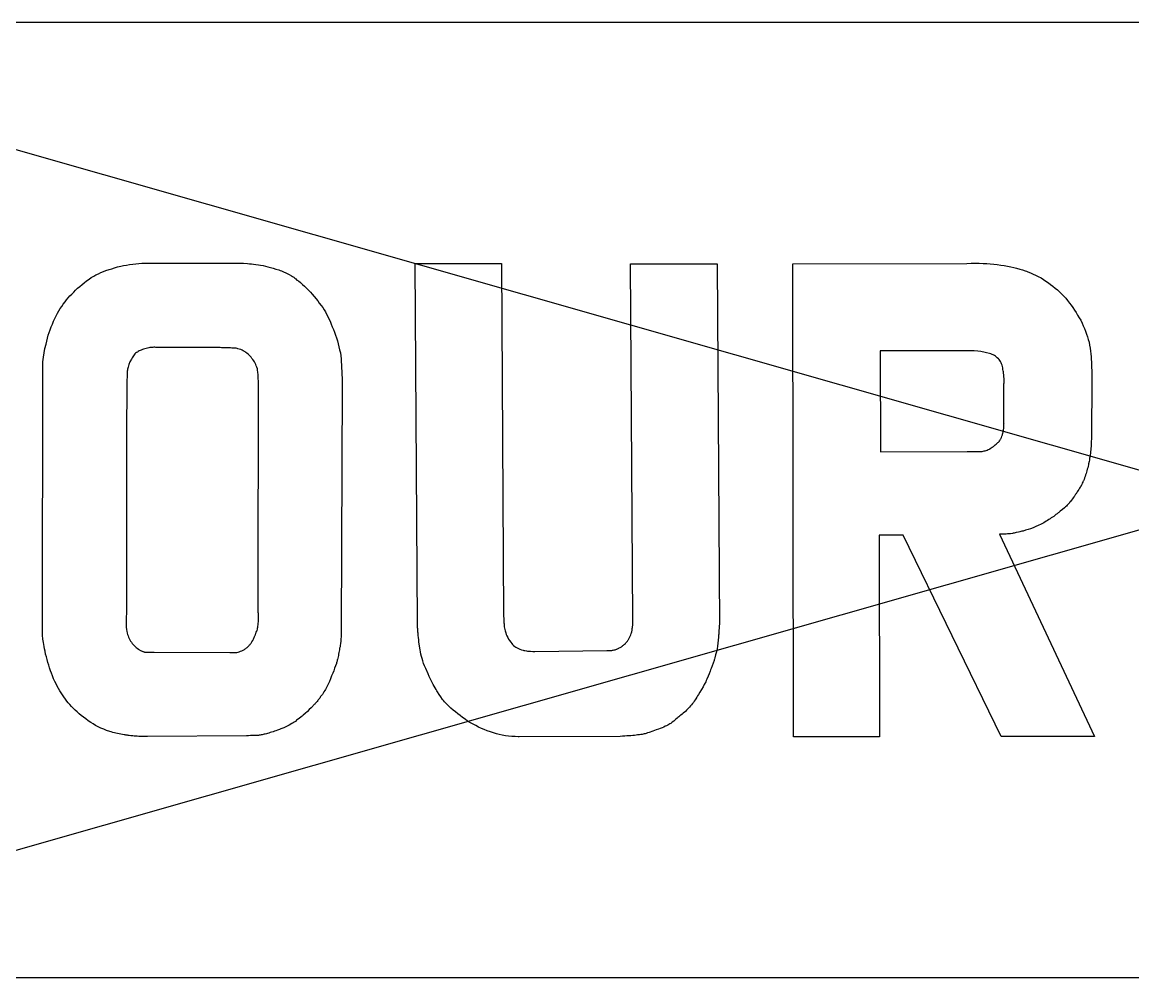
# Model space of a CAD drawing. Header units: millimetres. Extents: x -38.6 to 30, y -8.6 to 8.6.
# Drawn here: x -21.89 to -1.98, y -8.57 to 8.57 of the extents above; entities that cross this region are included whole.
import ezdxf

# ---------------------------------------------------------------- set-up
doc = ezdxf.new("R2010")
doc.units = ezdxf.units.MM
doc.layers.get('0').update_dxf_attribs({"linetype": 'CONTINUOUS'})

msp = doc.modelspace()

# ---------------------------------------------------------------- linework, layer by layer
for p, q in [((-30, 8.571), (30, 8.571)), ((30, -8.571), (-30, 8.571)), ((-30, -8.571), (30, 8.571)), ((-20.233, 4.165), (-20.178, 4.183)), ((-20.178, 4.183), (-20.118, 4.195)), ((-20.118, 4.195), (-20.069, 4.208)), ((-20.069, 4.208), (-20.014, 4.214)), ((-20.014, 4.214), (-19.96, 4.226)), ((-19.96, 4.226), (-19.905, 4.232)), ((-19.905, 4.232), (-19.851, 4.238)), ((-19.851, 4.238), (-19.796, 4.244)), ((-19.796, 4.244), (-19.741, 4.25)), ((-19.741, 4.25), (-19.687, 4.25)), ((-19.687, 4.25), (-17.92, 4.25)), ((-17.92, 4.25), (-17.847, 4.244)), ((-17.847, 4.244), (-17.811, 4.238)), ((-17.811, 4.238), (-17.774, 4.238)), ((-17.774, 4.238), (-17.738, 4.232)), ((-17.738, 4.232), (-17.695, 4.226)), ((-17.695, 4.226), (-17.653, 4.22)), ((-17.653, 4.22), (-17.616, 4.214)), ((-17.616, 4.214), (-17.568, 4.208)), ((-17.568, 4.208), (-17.525, 4.195)), ((-17.525, 4.195), (-17.483, 4.183)), ((-17.483, 4.183), (-17.434, 4.171)), ((-14.799, -2.21), (-14.842, 4.244)), ((-14.842, 4.244), (-13.293, 4.244)), ((-13.293, 4.244), (-13.257, -2.064)), ((-10.938, -2.143), (-10.98, 4.238)), ((-10.98, 4.238), (-9.426, 4.238)), ((-9.426, 4.238), (-9.383, -2.24)), ((-8.072, 4.238), (-4.951, 4.244)), ((-8.06, -4.25), (-8.072, 4.238)), ((-4.951, 4.244), (-4.872, 4.25)), ((-4.872, 4.25), (-4.799, 4.25)), ((-4.799, 4.25), (-4.733, 4.25)), ((-4.733, 4.25), (-4.66, 4.244)), ((-4.66, 4.244), (-4.593, 4.244)), ((-4.593, 4.244), (-4.532, 4.238)), ((-4.532, 4.238), (-4.466, 4.232)), ((-4.466, 4.232), (-4.405, 4.226)), ((-4.405, 4.226), (-4.344, 4.214)), ((-4.344, 4.214), (-4.283, 4.208)), ((-4.283, 4.208), (-4.223, 4.195)), ((-4.223, 4.195), (-4.162, 4.183)), ((-4.162, 4.183), (-4.107, 4.171)), ((-20.688, 3.959), (-20.652, 3.989)), ((-20.652, 3.989), (-20.603, 4.013)), ((-20.603, 4.013), (-20.567, 4.038)), ((-20.567, 4.038), (-20.518, 4.056)), ((-20.518, 4.056), (-20.476, 4.08)), ((-20.476, 4.08), (-20.427, 4.098)), ((-20.427, 4.098), (-20.385, 4.116)), ((-20.385, 4.116), (-20.33, 4.135)), ((-20.33, 4.135), (-20.282, 4.147)), ((-20.282, 4.147), (-20.233, 4.165)), ((-17.434, 4.171), (-17.386, 4.159)), ((-17.386, 4.159), (-17.337, 4.141)), ((-17.337, 4.141), (-17.288, 4.129)), ((-17.288, 4.129), (-17.264, 4.116)), ((-17.264, 4.116), (-17.24, 4.11)), ((-17.24, 4.11), (-17.191, 4.086)), ((-17.191, 4.086), (-17.173, 4.08)), ((-17.173, 4.08), (-17.149, 4.068)), ((-17.149, 4.068), (-17.1, 4.044)), ((-17.1, 4.044), (-17.058, 4.019)), ((-17.058, 4.019), (-17.039, 4.007)), ((-17.039, 4.007), (-17.015, 3.995)), ((-17.015, 3.995), (-16.997, 3.977)), ((-4.107, 4.171), (-4.059, 4.159)), ((-4.059, 4.159), (-4.004, 4.141)), ((-4.004, 4.141), (-3.956, 4.129)), ((-3.956, 4.129), (-3.907, 4.11)), ((-3.907, 4.11), (-3.883, 4.104)), ((-3.883, 4.104), (-3.858, 4.092)), ((-3.858, 4.092), (-3.81, 4.074)), ((-3.81, 4.074), (-3.761, 4.05)), ((-3.761, 4.05), (-3.719, 4.031)), ((-3.719, 4.031), (-3.67, 4.007)), ((-3.67, 4.007), (-3.622, 3.983)), ((-3.622, 3.983), (-3.579, 3.953)), ((-20.931, 3.764), (-20.895, 3.801)), ((-20.895, 3.801), (-20.852, 3.831)), ((-20.852, 3.831), (-20.81, 3.868)), ((-20.81, 3.868), (-20.773, 3.898)), ((-20.773, 3.898), (-20.731, 3.934)), ((-20.731, 3.934), (-20.688, 3.959)), ((-16.997, 3.977), (-16.979, 3.965)), ((-16.979, 3.965), (-16.961, 3.946)), ((-16.961, 3.946), (-16.936, 3.934)), ((-16.936, 3.934), (-16.9, 3.904)), ((-16.9, 3.904), (-16.863, 3.868)), ((-16.863, 3.868), (-16.827, 3.837)), ((-16.827, 3.837), (-16.791, 3.801)), ((-16.791, 3.801), (-16.754, 3.764)), ((-3.579, 3.953), (-3.537, 3.928)), ((-3.537, 3.928), (-3.488, 3.898)), ((-3.488, 3.898), (-3.452, 3.868)), ((-3.452, 3.868), (-3.409, 3.837)), ((-3.409, 3.837), (-3.367, 3.801)), ((-3.367, 3.801), (-3.324, 3.77)), ((-21.119, 3.552), (-21.095, 3.588)), ((-21.095, 3.588), (-21.065, 3.625)), ((-21.065, 3.625), (-21.034, 3.661)), ((-21.034, 3.661), (-20.998, 3.691)), ((-20.998, 3.691), (-20.962, 3.728)), ((-20.962, 3.728), (-20.931, 3.764)), ((-16.754, 3.764), (-16.718, 3.728)), ((-16.718, 3.728), (-16.687, 3.691)), ((-16.687, 3.691), (-16.651, 3.649)), ((-16.651, 3.649), (-16.584, 3.57)), ((-3.324, 3.77), (-3.288, 3.734)), ((-3.288, 3.734), (-3.251, 3.691)), ((-3.251, 3.691), (-3.215, 3.655)), ((-3.215, 3.655), (-3.178, 3.619)), ((-3.178, 3.619), (-3.148, 3.576)), ((-21.253, 3.351), (-21.229, 3.394)), ((-21.229, 3.394), (-21.204, 3.436)), ((-21.204, 3.436), (-21.174, 3.473)), ((-21.174, 3.473), (-21.15, 3.515)), ((-21.15, 3.515), (-21.119, 3.552)), ((-16.584, 3.57), (-16.56, 3.534)), ((-16.56, 3.534), (-16.529, 3.491)), ((-16.529, 3.491), (-16.499, 3.455)), ((-16.499, 3.455), (-16.475, 3.412)), ((-16.475, 3.412), (-16.451, 3.376)), ((-3.148, 3.576), (-3.112, 3.534)), ((-3.112, 3.534), (-3.081, 3.497)), ((-3.081, 3.497), (-3.051, 3.455)), ((-3.051, 3.455), (-3.021, 3.406)), ((-3.021, 3.406), (-2.99, 3.364)), ((-21.344, 3.157), (-21.326, 3.206)), ((-21.326, 3.206), (-21.302, 3.254)), ((-21.302, 3.254), (-21.277, 3.303)), ((-21.277, 3.303), (-21.253, 3.351)), ((-16.451, 3.376), (-16.432, 3.333)), ((-16.432, 3.333), (-16.408, 3.291)), ((-16.408, 3.291), (-16.39, 3.248)), ((-16.39, 3.248), (-16.366, 3.206)), ((-16.366, 3.206), (-16.347, 3.157)), ((-2.99, 3.364), (-2.966, 3.315)), ((-2.966, 3.315), (-2.936, 3.266)), ((-2.936, 3.266), (-2.911, 3.224)), ((-2.911, 3.224), (-2.887, 3.175)), ((-21.423, 2.957), (-21.405, 3.005)), ((-21.405, 3.005), (-21.387, 3.054)), ((-21.387, 3.054), (-21.368, 3.109)), ((-21.368, 3.109), (-21.344, 3.157)), ((-16.347, 3.157), (-16.329, 3.109)), ((-16.329, 3.109), (-16.305, 3.06)), ((-16.305, 3.06), (-16.287, 3.011)), ((-16.287, 3.011), (-16.268, 2.957)), ((-2.887, 3.175), (-2.869, 3.127)), ((-2.869, 3.127), (-2.844, 3.078)), ((-2.844, 3.078), (-2.826, 3.03)), ((-2.826, 3.03), (-2.808, 2.975)), ((-21.478, 2.72), (-21.459, 2.793)), ((-21.459, 2.793), (-21.447, 2.848)), ((-21.447, 2.848), (-21.435, 2.902)), ((-21.435, 2.902), (-21.423, 2.957)), ((-16.268, 2.957), (-16.25, 2.908)), ((-16.25, 2.908), (-16.232, 2.854)), ((-16.232, 2.854), (-16.22, 2.799)), ((-16.22, 2.799), (-16.208, 2.75)), ((-2.808, 2.975), (-2.79, 2.926)), ((-2.79, 2.926), (-2.778, 2.878)), ((-2.778, 2.878), (-2.759, 2.829)), ((-2.759, 2.829), (-2.753, 2.775)), ((-21.502, 2.562), (-21.49, 2.641)), ((-21.49, 2.641), (-21.478, 2.72)), ((-19.881, 2.605), (-19.893, 2.586)), ((-19.869, 2.623), (-19.881, 2.605)), ((-19.857, 2.635), (-19.869, 2.623)), ((-19.838, 2.647), (-19.857, 2.635)), ((-19.82, 2.653), (-19.838, 2.647)), ((-19.808, 2.665), (-19.82, 2.653)), ((-19.79, 2.678), (-19.808, 2.665)), ((-19.753, 2.69), (-19.79, 2.678)), ((-19.729, 2.702), (-19.753, 2.69)), ((-19.711, 2.708), (-19.729, 2.702)), ((-19.687, 2.714), (-19.711, 2.708)), ((-19.662, 2.72), (-19.687, 2.714)), ((-19.638, 2.726), (-19.662, 2.72)), ((-19.614, 2.732), (-19.638, 2.726)), ((-19.596, 2.738), (-19.614, 2.732)), ((-19.571, 2.738), (-19.596, 2.738)), ((-19.547, 2.738), (-19.571, 2.738)), ((-19.529, 2.744), (-19.547, 2.738)), ((-19.511, 2.744), (-19.529, 2.744)), ((-19.492, 2.738), (-19.511, 2.744)), ((-19.486, 2.738), (-19.492, 2.738)), ((-19.48, 2.738), (-19.486, 2.738)), ((-19.474, 2.738), (-19.48, 2.738)), ((-19.462, 2.738), (-19.474, 2.738)), ((-19.444, 2.738), (-19.462, 2.738)), ((-18.09, 2.726), (-18.108, 2.726)), ((-18.078, 2.726), (-18.09, 2.726)), ((-18.053, 2.726), (-18.078, 2.726)), ((-18.035, 2.72), (-18.053, 2.726)), ((-18.023, 2.714), (-18.035, 2.72)), ((-17.999, 2.708), (-18.023, 2.714)), ((-17.968, 2.702), (-17.999, 2.708)), ((-17.944, 2.69), (-17.968, 2.702)), ((-17.926, 2.678), (-17.944, 2.69)), ((-17.902, 2.665), (-17.926, 2.678)), ((-17.889, 2.659), (-17.902, 2.665)), ((-17.877, 2.647), (-17.889, 2.659)), ((-17.859, 2.635), (-17.877, 2.647)), ((-17.835, 2.617), (-17.859, 2.635)), ((-17.817, 2.599), (-17.835, 2.617)), ((-17.798, 2.58), (-17.817, 2.599)), ((-16.208, 2.75), (-16.196, 2.696)), ((-16.196, 2.696), (-16.183, 2.641)), ((-16.183, 2.641), (-16.177, 2.586)), ((-5.006, 2.678), (-6.506, 2.678)), ((-6.506, 2.678), (-6.499, 0.862)), ((-4.976, 2.678), (-5.006, 2.678)), ((-4.939, 2.678), (-4.976, 2.678)), ((-4.909, 2.678), (-4.939, 2.678)), ((-4.878, 2.678), (-4.909, 2.678)), ((-4.818, 2.678), (-4.878, 2.678)), ((-4.757, 2.671), (-4.818, 2.678)), ((-4.702, 2.665), (-4.757, 2.671)), ((-4.678, 2.659), (-4.702, 2.665)), ((-4.648, 2.653), (-4.678, 2.659)), ((-4.599, 2.641), (-4.648, 2.653)), ((-4.544, 2.629), (-4.599, 2.641)), ((-4.52, 2.623), (-4.544, 2.629)), ((-4.496, 2.611), (-4.52, 2.623)), ((-4.478, 2.605), (-4.496, 2.611)), ((-4.453, 2.593), (-4.478, 2.605)), ((-4.435, 2.58), (-4.453, 2.593)), ((-2.753, 2.775), (-2.741, 2.726)), ((-2.741, 2.726), (-2.735, 2.671)), ((-2.735, 2.671), (-2.729, 2.623)), ((-2.729, 2.623), (-2.723, 2.568)), ((-21.52, -2.404), (-21.514, 2.477)), ((-21.514, 2.477), (-21.502, 2.562)), ((-19.978, 2.404), (-19.984, 2.38)), ((-19.972, 2.429), (-19.978, 2.404)), ((-19.954, 2.477), (-19.972, 2.429)), ((-19.929, 2.526), (-19.954, 2.477)), ((-19.917, 2.55), (-19.929, 2.526)), ((-19.905, 2.568), (-19.917, 2.55)), ((-19.893, 2.586), (-19.905, 2.568)), ((-17.78, 2.562), (-17.798, 2.58)), ((-17.768, 2.538), (-17.78, 2.562)), ((-17.75, 2.52), (-17.768, 2.538)), ((-17.732, 2.495), (-17.75, 2.52)), ((-17.719, 2.477), (-17.732, 2.495)), ((-17.707, 2.453), (-17.719, 2.477)), ((-17.695, 2.429), (-17.707, 2.453)), ((-17.689, 2.404), (-17.695, 2.429)), ((-17.683, 2.38), (-17.689, 2.404)), ((-16.177, 2.586), (-16.171, 2.532)), ((-16.171, 2.532), (-16.171, 2.477)), ((-16.171, 2.477), (-16.165, 2.423)), ((-16.165, 2.423), (-16.165, 2.368)), ((-4.417, 2.562), (-4.435, 2.58)), ((-4.405, 2.55), (-4.417, 2.562)), ((-4.387, 2.532), (-4.405, 2.55)), ((-4.374, 2.52), (-4.387, 2.532)), ((-4.362, 2.501), (-4.374, 2.52)), ((-4.35, 2.483), (-4.362, 2.501)), ((-4.338, 2.459), (-4.35, 2.483)), ((-4.332, 2.441), (-4.338, 2.459)), ((-4.32, 2.416), (-4.332, 2.441)), ((-4.314, 2.392), (-4.32, 2.416)), ((-4.308, 2.368), (-4.314, 2.392)), ((-2.723, 2.568), (-2.723, 2.544)), ((-2.723, 2.544), (-2.723, 2.52)), ((-2.723, 2.52), (-2.717, 2.477)), ((-2.717, 2.477), (-2.717, 2.429)), ((-2.717, 2.429), (-2.717, 2.404)), ((-2.717, 2.404), (-2.717, 2.38)), ((-20.002, 2.192), (-20.008, 2.168)), ((-19.996, 2.325), (-20.002, 2.319)), ((-20.002, 2.319), (-20.002, 2.313)), ((-20.002, 2.313), (-20.002, 2.307)), ((-20.002, 2.307), (-20.002, 2.295)), ((-20.002, 2.295), (-20.002, 2.283)), ((-20.002, 2.283), (-20.002, 2.271)), ((-20.002, 2.271), (-20.002, 2.253)), ((-20.002, 2.253), (-20.002, 2.234)), ((-20.002, 2.234), (-20.002, 2.216)), ((-20.002, 2.216), (-20.002, 2.192)), ((-19.984, 2.38), (-19.996, 2.35)), ((-19.996, 2.35), (-19.996, 2.325)), ((-17.671, 2.356), (-17.683, 2.38)), ((-17.671, 2.325), (-17.671, 2.356)), ((-17.665, 2.301), (-17.671, 2.325)), ((-17.659, 2.24), (-17.665, 2.301)), ((-17.659, 2.186), (-17.659, 2.24)), ((-16.165, 2.368), (-16.159, 2.307)), ((-16.159, 2.307), (-16.159, 2.246)), ((-16.159, 2.246), (-16.153, 2.192)), ((-16.153, 2.192), (-16.153, 2.131)), ((-4.308, 2.356), (-4.308, 2.368)), ((-4.308, 2.35), (-4.308, 2.356)), ((-4.308, 2.344), (-4.308, 2.35)), ((-4.302, 2.319), (-4.308, 2.344)), ((-4.296, 2.301), (-4.302, 2.319)), ((-4.296, 2.289), (-4.296, 2.301)), ((-4.296, 2.283), (-4.296, 2.289)), ((-4.296, 2.277), (-4.296, 2.283)), ((-4.296, 2.271), (-4.296, 2.277)), ((-4.296, 2.265), (-4.296, 2.271)), ((-4.289, 2.253), (-4.296, 2.265)), ((-4.289, 2.234), (-4.289, 2.253)), ((-4.289, 2.21), (-4.289, 2.234)), ((-4.289, 2.204), (-4.289, 2.21)), ((-4.289, 2.198), (-4.289, 2.204)), ((-4.283, 2.186), (-4.289, 2.198)), ((-2.717, 2.38), (-2.717, 2.362)), ((-2.717, 2.362), (-2.711, 2.338)), ((-2.711, 2.198), (-2.717, 1.093)), ((-2.711, 2.338), (-2.711, 2.295)), ((-2.711, 2.295), (-2.711, 2.253)), ((-2.711, 2.253), (-2.711, 2.228)), ((-2.711, 2.228), (-2.711, 2.21)), ((-2.711, 2.21), (-2.711, 2.198)), ((-20.008, 2.168), (-20.008, 2.137)), ((-20.008, 2.137), (-20.008, 2.107)), ((-20.008, 2.107), (-20.008, 2.076)), ((-20.008, 2.076), (-20.008, 2.046)), ((-20.008, 2.046), (-20.008, 2.01)), ((-20.008, 2.01), (-20.008, 1.973)), ((-17.653, 2.125), (-17.659, 2.186)), ((-17.653, 2.07), (-17.653, 2.125)), ((-17.653, 2.016), (-17.653, 2.07)), ((-17.653, 2.01), (-17.653, 2.016)), ((-17.653, 1.882), (-17.653, 2.01)), ((-16.153, 2.064), (-16.171, -2.307)), ((-16.153, 2.131), (-16.153, 2.064)), ((-4.289, 2.083), (-4.289, 2.089)), ((-4.289, 2.089), (-4.283, 2.089)), ((-4.289, 2.07), (-4.289, 2.083)), ((-4.289, 2.052), (-4.289, 2.07)), ((-4.289, 2.046), (-4.289, 2.052)), ((-4.289, 2.034), (-4.289, 2.046)), ((-4.289, 1.451), (-4.289, 2.034)), ((-4.283, 2.168), (-4.283, 2.186)), ((-4.283, 2.161), (-4.283, 2.168)), ((-4.283, 2.155), (-4.283, 2.161)), ((-4.283, 2.149), (-4.283, 2.155)), ((-4.283, 2.131), (-4.283, 2.149)), ((-4.283, 2.119), (-4.283, 2.131)), ((-4.283, 2.113), (-4.283, 2.119)), ((-4.283, 2.107), (-4.283, 2.113)), ((-4.283, 2.089), (-4.283, 2.107)), ((-20.008, 1.973), (-20.008, 1.931)), ((-20.008, 1.931), (-20.008, 1.894)), ((-20.008, 1.894), (-20.008, 1.846)), ((-20.008, 1.846), (-20.008, 1.803)), ((-20.008, 1.803), (-20.008, 1.755)), ((-17.653, 1.761), (-17.653, 1.882)), ((-20.008, 1.651), (-20.014, 1.597)), ((-20.014, 1.597), (-20.014, 1.542)), ((-20.008, 1.755), (-20.008, 1.706)), ((-20.008, 1.706), (-20.008, 1.651)), ((-17.653, 1.639), (-17.653, 1.761)), ((-17.653, 1.524), (-17.653, 1.639)), ((-20.014, 1.542), (-20.014, 1.488)), ((-20.014, 1.488), (-20.014, 1.427)), ((-20.014, 1.427), (-20.014, 1.36)), ((-17.653, 1.403), (-17.653, 1.524)), ((-17.653, 1.287), (-17.653, 1.403)), ((-4.289, 1.433), (-4.289, 1.451)), ((-4.289, 1.415), (-4.289, 1.433)), ((-4.289, 1.396), (-4.289, 1.415)), ((-4.289, 1.39), (-4.289, 1.396)), ((-20.014, 1.36), (-20.014, 1.299)), ((-20.014, 1.299), (-20.014, 1.233)), ((-20.014, 1.233), (-20.014, 1.166)), ((-17.653, 1.178), (-17.653, 1.287)), ((-4.308, 1.202), (-4.302, 1.214)), ((-4.308, 1.19), (-4.308, 1.202)), ((-4.302, 1.233), (-4.296, 1.245)), ((-4.302, 1.226), (-4.302, 1.233)), ((-4.302, 1.22), (-4.302, 1.226)), ((-4.302, 1.214), (-4.302, 1.22)), ((-4.296, 1.257), (-4.289, 1.287)), ((-4.296, 1.245), (-4.296, 1.257)), ((-4.289, 1.384), (-4.289, 1.39)), ((-4.289, 1.378), (-4.283, 1.384)), ((-4.283, 1.384), (-4.289, 1.384)), ((-4.289, 1.372), (-4.289, 1.378)), ((-4.289, 1.366), (-4.289, 1.372)), ((-4.289, 1.348), (-4.289, 1.366)), ((-4.289, 1.318), (-4.289, 1.348)), ((-4.289, 1.311), (-4.289, 1.318)), ((-4.289, 1.305), (-4.289, 1.311)), ((-4.289, 1.299), (-4.289, 1.305)), ((-4.289, 1.287), (-4.289, 1.299)), ((-20.014, 1.166), (-20.014, 1.093)), ((-20.014, 1.093), (-20.014, 1.02)), ((-20.014, 1.02), (-20.014, 0.947)), ((-17.653, 1.069), (-17.653, 1.178)), ((-17.653, 0.953), (-17.653, 1.069)), ((-4.441, 0.99), (-4.423, 1.002)), ((-4.423, 1.002), (-4.405, 1.02)), ((-4.405, 1.02), (-4.393, 1.032)), ((-4.393, 1.032), (-4.387, 1.038)), ((-4.387, 1.038), (-4.368, 1.056)), ((-4.368, 1.063), (-4.368, 1.069)), ((-4.368, 1.069), (-4.362, 1.069)), ((-4.368, 1.056), (-4.368, 1.063)), ((-4.362, 1.069), (-4.356, 1.081)), ((-4.356, 1.081), (-4.35, 1.093)), ((-4.35, 1.093), (-4.344, 1.099)), ((-4.344, 1.099), (-4.332, 1.123)), ((-4.332, 1.123), (-4.326, 1.148)), ((-4.326, 1.148), (-4.314, 1.172)), ((-4.314, 1.184), (-4.308, 1.19)), ((-4.314, 1.172), (-4.314, 1.184)), ((-2.717, 1.093), (-2.723, 1.056)), ((-2.723, 1.056), (-2.723, 1.026)), ((-2.723, 1.026), (-2.723, 1.008)), ((-2.723, 1.008), (-2.723, 1.002)), ((-2.723, 1.002), (-2.723, 0.99)), ((-20.014, 0.947), (-20.014, 0.868)), ((-20.014, 0.868), (-20.014, 0.789)), ((-17.653, 0.85), (-17.653, 0.953)), ((-17.653, 0.741), (-17.653, 0.85)), ((-6.499, 0.862), (-4.945, 0.868)), ((-4.945, 0.868), (-4.915, 0.868)), ((-4.915, 0.868), (-4.884, 0.868)), ((-4.884, 0.868), (-4.86, 0.868)), ((-4.86, 0.868), (-4.824, 0.868)), ((-4.824, 0.868), (-4.793, 0.868)), ((-4.793, 0.868), (-4.763, 0.868)), ((-4.763, 0.868), (-4.733, 0.868)), ((-4.733, 0.868), (-4.696, 0.868)), ((-4.696, 0.868), (-4.678, 0.868)), ((-4.678, 0.868), (-4.66, 0.874)), ((-4.66, 0.874), (-4.642, 0.88)), ((-4.642, 0.88), (-4.623, 0.88)), ((-4.623, 0.88), (-4.605, 0.886)), ((-4.605, 0.886), (-4.587, 0.893)), ((-4.587, 0.893), (-4.569, 0.905)), ((-4.569, 0.905), (-4.544, 0.911)), ((-4.544, 0.911), (-4.538, 0.917)), ((-4.538, 0.917), (-4.532, 0.917)), ((-4.532, 0.923), (-4.514, 0.935)), ((-4.532, 0.917), (-4.532, 0.923)), ((-4.514, 0.935), (-4.496, 0.947)), ((-4.496, 0.947), (-4.472, 0.959)), ((-4.472, 0.959), (-4.441, 0.99)), ((-2.741, 0.808), (-2.747, 0.777)), ((-2.735, 0.838), (-2.741, 0.808)), ((-2.729, 0.899), (-2.735, 0.868)), ((-2.735, 0.868), (-2.735, 0.838)), ((-2.723, 0.959), (-2.729, 0.929)), ((-2.729, 0.929), (-2.729, 0.899)), ((-2.723, 0.99), (-2.723, 0.959)), ((-20.014, 0.789), (-20.014, 0.71)), ((-20.014, 0.71), (-20.014, 0.631)), ((-20.014, 0.631), (-20.014, 0.546)), ((-17.653, 0.638), (-17.653, 0.741)), ((-17.653, 0.54), (-17.653, 0.638)), ((-2.778, 0.607), (-2.784, 0.577)), ((-2.772, 0.631), (-2.778, 0.607)), ((-2.766, 0.662), (-2.772, 0.656)), ((-2.772, 0.656), (-2.772, 0.65)), ((-2.772, 0.65), (-2.772, 0.631)), ((-2.759, 0.692), (-2.766, 0.674)), ((-2.766, 0.674), (-2.766, 0.668)), ((-2.766, 0.668), (-2.766, 0.662)), ((-2.753, 0.716), (-2.759, 0.692)), ((-2.747, 0.765), (-2.753, 0.759)), ((-2.753, 0.759), (-2.753, 0.753)), ((-2.753, 0.753), (-2.753, 0.747)), ((-2.753, 0.747), (-2.753, 0.716)), ((-2.747, 0.777), (-2.747, 0.765)), ((-20.014, 0.546), (-20.014, 0.455)), ((-20.014, 0.455), (-20.014, 0.37)), ((-17.653, 0.437), (-17.653, 0.54)), ((-17.653, 0.34), (-17.653, 0.437)), ((-2.832, 0.419), (-2.844, 0.395)), ((-2.826, 0.449), (-2.832, 0.419)), ((-2.814, 0.474), (-2.826, 0.449)), ((-2.808, 0.498), (-2.814, 0.474)), ((-2.802, 0.522), (-2.808, 0.498)), ((-2.796, 0.553), (-2.802, 0.522)), ((-2.784, 0.577), (-2.796, 0.553)), ((-20.014, 0.37), (-20.014, 0.279)), ((-20.014, 0.279), (-20.014, 0.188)), ((-17.659, 0.152), (-17.653, 0.243)), ((-17.653, 0.243), (-17.653, 0.34)), ((-2.929, 0.213), (-2.942, 0.188)), ((-2.917, 0.231), (-2.929, 0.213)), ((-2.911, 0.243), (-2.917, 0.231)), ((-2.905, 0.255), (-2.911, 0.255)), ((-2.911, 0.255), (-2.911, 0.249)), ((-2.911, 0.249), (-2.911, 0.243)), ((-2.893, 0.279), (-2.905, 0.255)), ((-2.887, 0.304), (-2.893, 0.279)), ((-2.875, 0.322), (-2.887, 0.304)), ((-2.869, 0.34), (-2.875, 0.328)), ((-2.875, 0.328), (-2.875, 0.322)), ((-2.863, 0.346), (-2.869, 0.34)), ((-2.851, 0.37), (-2.863, 0.346)), ((-2.844, 0.395), (-2.851, 0.37)), ((-20.014, 0.188), (-20.014, 0.091)), ((-20.014, 0.091), (-20.014, -0.006)), ((-17.659, 0.055), (-17.659, 0.152)), ((-17.659, -0.03), (-17.659, 0.055)), ((-3.075, 0), (-3.087, -0.018)), ((-3.057, 0.018), (-3.075, 0)), ((-3.045, 0.036), (-3.057, 0.018)), ((-3.027, 0.061), (-3.045, 0.036)), ((-3.021, 0.067), (-3.027, 0.061)), ((-3.014, 0.079), (-3.021, 0.067)), ((-3.002, 0.103), (-3.014, 0.079)), ((-2.99, 0.109), (-3.002, 0.103)), ((-2.984, 0.121), (-2.99, 0.109)), ((-2.972, 0.146), (-2.984, 0.121)), ((-2.96, 0.164), (-2.972, 0.146)), ((-2.942, 0.188), (-2.96, 0.164)), ((-20.014, -0.006), (-20.014, -0.109)), ((-20.014, -0.109), (-20.014, -0.206)), ((-17.659, -0.121), (-17.659, -0.03)), ((-17.659, -0.206), (-17.659, -0.121)), ((-3.239, -0.17), (-3.276, -0.2)), ((-3.203, -0.14), (-3.239, -0.17)), ((-3.184, -0.121), (-3.203, -0.14)), ((-3.166, -0.109), (-3.184, -0.121)), ((-3.154, -0.091), (-3.166, -0.109)), ((-3.136, -0.073), (-3.154, -0.091)), ((-3.118, -0.055), (-3.136, -0.073)), ((-3.112, -0.049), (-3.118, -0.049)), ((-3.118, -0.049), (-3.118, -0.055)), ((-3.106, -0.036), (-3.112, -0.049)), ((-3.099, -0.024), (-3.106, -0.036)), ((-3.093, -0.024), (-3.099, -0.024)), ((-3.087, -0.018), (-3.093, -0.024)), ((-20.014, -0.206), (-20.014, -0.31)), ((-20.014, -0.31), (-20.014, -0.419)), ((-17.659, -0.291), (-17.659, -0.206)), ((-17.659, -0.376), (-17.659, -0.291)), ((-17.659, -0.455), (-17.659, -0.376)), ((-3.531, -0.382), (-3.573, -0.407)), ((-3.506, -0.37), (-3.531, -0.382)), ((-3.482, -0.352), (-3.506, -0.37)), ((-3.458, -0.34), (-3.482, -0.352)), ((-3.439, -0.322), (-3.458, -0.34)), ((-3.391, -0.297), (-3.439, -0.322)), ((-3.373, -0.279), (-3.391, -0.297)), ((-3.354, -0.261), (-3.373, -0.279)), ((-3.33, -0.249), (-3.354, -0.261)), ((-3.324, -0.243), (-3.33, -0.249)), ((-3.312, -0.231), (-3.324, -0.243)), ((-3.3, -0.225), (-3.312, -0.231)), ((-3.294, -0.219), (-3.3, -0.225)), ((-3.276, -0.2), (-3.294, -0.219)), ((-20.014, -0.419), (-20.014, -0.522)), ((-20.014, -0.522), (-20.014, -0.631)), ((-17.659, -0.534), (-17.659, -0.455)), ((-17.659, -0.613), (-17.659, -0.534)), ((-4.119, -0.595), (-4.132, -0.601)), ((-4.101, -0.595), (-4.119, -0.595)), ((-4.065, -0.583), (-4.101, -0.595)), ((-4.028, -0.577), (-4.065, -0.583)), ((-4.004, -0.571), (-4.028, -0.577)), ((-3.986, -0.565), (-4.004, -0.571)), ((-3.968, -0.559), (-3.986, -0.565)), ((-3.943, -0.559), (-3.968, -0.559)), ((-3.901, -0.54), (-3.943, -0.559)), ((-3.877, -0.534), (-3.901, -0.54)), ((-3.852, -0.528), (-3.877, -0.534)), ((-3.81, -0.516), (-3.852, -0.528)), ((-3.761, -0.498), (-3.81, -0.516)), ((-3.713, -0.474), (-3.761, -0.498)), ((-3.67, -0.455), (-3.713, -0.474)), ((-3.622, -0.431), (-3.67, -0.455)), ((-3.573, -0.407), (-3.622, -0.431)), ((-20.014, -0.631), (-20.014, -0.741)), ((-20.014, -0.741), (-20.014, -0.856)), ((-17.659, -0.686), (-17.659, -0.613)), ((-17.659, -0.759), (-17.659, -0.686)), ((-17.659, -0.832), (-17.659, -0.759)), ((-6.093, -0.631), (-6.524, -0.631)), ((-6.524, -0.631), (-6.518, -4.25)), ((-4.338, -4.244), (-6.093, -0.631)), ((-4.35, -0.613), (-4.368, -0.613)), ((-4.368, -0.613), (-2.662, -4.244)), ((-4.326, -0.613), (-4.35, -0.613)), ((-4.302, -0.613), (-4.326, -0.613)), ((-4.277, -0.613), (-4.302, -0.613)), ((-4.247, -0.613), (-4.277, -0.613)), ((-4.223, -0.607), (-4.247, -0.613)), ((-4.192, -0.607), (-4.223, -0.607)), ((-4.168, -0.607), (-4.192, -0.607)), ((-4.132, -0.601), (-4.168, -0.607)), ((-20.014, -0.856), (-20.014, -0.971)), ((-20.014, -0.971), (-20.014, -1.093)), ((-17.659, -0.899), (-17.659, -0.832)), ((-17.659, -0.965), (-17.659, -0.899)), ((-17.659, -1.032), (-17.659, -0.965)), ((-20.014, -1.093), (-20.014, -1.208)), ((-17.659, -1.093), (-17.659, -1.032)), ((-17.659, -1.16), (-17.659, -1.093)), ((-17.659, -1.214), (-17.659, -1.16)), ((-20.014, -1.208), (-20.014, -1.336)), ((-20.014, -1.336), (-20.014, -1.457)), ((-17.659, -1.275), (-17.659, -1.214)), ((-17.659, -1.33), (-17.659, -1.275)), ((-17.659, -1.384), (-17.659, -1.33)), ((-17.659, -1.439), (-17.659, -1.384)), ((-20.014, -1.457), (-20.014, -1.585)), ((-20.014, -1.585), (-20.014, -1.712)), ((-17.659, -1.487), (-17.659, -1.439)), ((-17.659, -1.536), (-17.659, -1.487)), ((-17.659, -1.585), (-17.659, -1.536)), ((-17.659, -1.627), (-17.659, -1.585)), ((-20.014, -1.712), (-20.014, -1.84)), ((-17.659, -1.67), (-17.659, -1.627)), ((-17.659, -1.712), (-17.659, -1.67)), ((-17.659, -1.749), (-17.659, -1.712)), ((-17.659, -1.785), (-17.659, -1.749)), ((-17.659, -1.821), (-17.659, -1.785)), ((-20.014, -1.973), (-20.021, -2.161)), ((-20.014, -1.84), (-20.014, -1.973)), ((-17.659, -1.858), (-17.659, -1.821)), ((-17.659, -1.888), (-17.659, -1.858)), ((-17.659, -1.912), (-17.659, -1.888)), ((-17.659, -1.943), (-17.659, -1.912)), ((-17.659, -1.967), (-17.659, -1.943)), ((-17.659, -1.991), (-17.659, -1.967)), ((-20.021, -2.161), (-20.021, -2.192)), ((-17.659, -2.016), (-17.659, -1.991)), ((-17.653, -2.034), (-17.659, -2.016)), ((-17.659, -2.21), (-17.653, -2.186)), ((-17.653, -2.082), (-17.653, -2.034)), ((-17.653, -2.119), (-17.653, -2.082)), ((-17.653, -2.155), (-17.653, -2.119)), ((-17.653, -2.186), (-17.653, -2.155)), ((-13.257, -2.064), (-13.257, -2.07)), ((-13.257, -2.07), (-13.257, -2.076)), ((-13.257, -2.076), (-13.257, -2.082)), ((-13.257, -2.082), (-13.257, -2.089)), ((-13.257, -2.089), (-13.257, -2.095)), ((-13.257, -2.095), (-13.251, -2.107)), ((-13.251, -2.107), (-13.251, -2.131)), ((-13.251, -2.131), (-13.251, -2.143)), ((-13.251, -2.143), (-13.251, -2.155)), ((-13.251, -2.155), (-13.251, -2.186)), ((-13.251, -2.186), (-13.251, -2.204)), ((-10.938, -2.18), (-10.938, -2.143)), ((-10.938, -2.186), (-10.938, -2.18)), ((-10.938, -2.198), (-10.938, -2.186)), ((-20.021, -2.192), (-20.021, -2.222)), ((-20.021, -2.222), (-20.021, -2.246)), ((-20.021, -2.246), (-20.021, -2.277)), ((-20.021, -2.277), (-20.014, -2.331)), ((-20.014, -2.331), (-20.008, -2.356)), ((-20.008, -2.356), (-20.002, -2.386)), ((-20.002, -2.386), (-19.996, -2.41)), ((-17.695, -2.392), (-17.689, -2.368)), ((-17.689, -2.368), (-17.683, -2.356)), ((-17.683, -2.356), (-17.677, -2.344)), ((-17.677, -2.344), (-17.671, -2.319)), ((-17.671, -2.301), (-17.671, -2.295)), ((-17.671, -2.295), (-17.665, -2.295)), ((-17.671, -2.307), (-17.671, -2.301)), ((-17.671, -2.319), (-17.671, -2.307)), ((-17.665, -2.265), (-17.659, -2.24)), ((-17.665, -2.295), (-17.665, -2.265)), ((-17.659, -2.24), (-17.659, -2.21)), ((-16.171, -2.307), (-16.171, -2.362)), ((-16.171, -2.362), (-16.171, -2.386)), ((-16.171, -2.386), (-16.171, -2.416)), ((-14.799, -2.216), (-14.799, -2.21)), ((-14.799, -2.222), (-14.799, -2.216)), ((-14.799, -2.234), (-14.799, -2.222)), ((-14.799, -2.259), (-14.799, -2.234)), ((-14.799, -2.271), (-14.799, -2.259)), ((-14.799, -2.283), (-14.799, -2.271)), ((-14.799, -2.295), (-14.799, -2.283)), ((-14.793, -2.313), (-14.799, -2.295)), ((-14.793, -2.344), (-14.793, -2.313)), ((-14.793, -2.368), (-14.793, -2.344)), ((-14.787, -2.386), (-14.793, -2.368)), ((-14.787, -2.429), (-14.787, -2.386)), ((-13.251, -2.204), (-13.245, -2.222)), ((-13.245, -2.222), (-13.245, -2.246)), ((-13.245, -2.246), (-13.245, -2.277)), ((-13.245, -2.277), (-13.239, -2.301)), ((-13.239, -2.301), (-13.233, -2.325)), ((-13.233, -2.325), (-13.227, -2.35)), ((-13.227, -2.35), (-13.214, -2.38)), ((-13.214, -2.38), (-13.208, -2.41)), ((-10.968, -2.392), (-10.962, -2.38)), ((-10.962, -2.38), (-10.956, -2.362)), ((-10.956, -2.362), (-10.95, -2.337)), ((-10.95, -2.307), (-10.944, -2.289)), ((-10.95, -2.319), (-10.95, -2.307)), ((-10.95, -2.325), (-10.95, -2.319)), ((-10.95, -2.331), (-10.95, -2.325)), ((-10.95, -2.337), (-10.95, -2.331)), ((-10.944, -2.277), (-10.938, -2.246)), ((-10.944, -2.289), (-10.944, -2.277)), ((-10.938, -2.21), (-10.938, -2.198)), ((-10.938, -2.246), (-10.938, -2.21)), ((-9.389, -2.295), (-9.396, -2.35)), ((-9.396, -2.35), (-9.396, -2.404)), ((-9.383, -2.24), (-9.389, -2.252)), ((-9.389, -2.252), (-9.389, -2.265)), ((-9.389, -2.265), (-9.389, -2.295)), ((-21.52, -2.422), (-21.52, -2.404)), ((-21.52, -2.447), (-21.52, -2.422)), ((-21.514, -2.471), (-21.52, -2.447)), ((-21.514, -2.495), (-21.514, -2.471)), ((-21.508, -2.526), (-21.514, -2.495)), ((-21.502, -2.556), (-21.508, -2.526)), ((-21.496, -2.592), (-21.502, -2.556)), ((-19.996, -2.41), (-19.984, -2.435)), ((-19.984, -2.435), (-19.978, -2.459)), ((-19.978, -2.459), (-19.966, -2.483)), ((-19.966, -2.483), (-19.954, -2.507)), ((-19.954, -2.507), (-19.942, -2.532)), ((-19.942, -2.532), (-19.929, -2.55)), ((-19.929, -2.55), (-19.917, -2.574)), ((-19.917, -2.574), (-19.899, -2.592)), ((-17.798, -2.592), (-17.792, -2.58)), ((-17.792, -2.58), (-17.78, -2.568)), ((-17.78, -2.568), (-17.774, -2.556)), ((-17.774, -2.556), (-17.768, -2.544)), ((-17.768, -2.544), (-17.75, -2.52)), ((-17.75, -2.52), (-17.738, -2.495)), ((-17.738, -2.495), (-17.719, -2.447)), ((-17.719, -2.447), (-17.707, -2.422)), ((-17.707, -2.422), (-17.701, -2.416)), ((-17.701, -2.404), (-17.695, -2.392)), ((-17.701, -2.416), (-17.701, -2.404)), ((-16.183, -2.58), (-16.189, -2.605)), ((-16.177, -2.526), (-16.183, -2.58)), ((-16.171, -2.416), (-16.177, -2.526)), ((-14.781, -2.465), (-14.787, -2.429)), ((-14.775, -2.507), (-14.781, -2.465)), ((-14.775, -2.544), (-14.775, -2.507)), ((-14.763, -2.623), (-14.775, -2.544)), ((-13.208, -2.41), (-13.196, -2.435)), ((-13.196, -2.435), (-13.178, -2.465)), ((-13.178, -2.465), (-13.166, -2.495)), ((-13.166, -2.495), (-13.148, -2.52)), ((-13.148, -2.52), (-13.129, -2.55)), ((-13.129, -2.55), (-13.111, -2.574)), ((-13.111, -2.574), (-13.099, -2.592)), ((-11.108, -2.605), (-11.089, -2.586)), ((-11.089, -2.586), (-11.071, -2.574)), ((-11.071, -2.574), (-11.065, -2.562)), ((-11.065, -2.562), (-11.053, -2.55)), ((-11.053, -2.55), (-11.035, -2.532)), ((-11.035, -2.532), (-11.023, -2.507)), ((-11.023, -2.507), (-11.017, -2.501)), ((-11.017, -2.501), (-11.011, -2.489)), ((-11.011, -2.489), (-11.004, -2.477)), ((-11.004, -2.477), (-10.998, -2.465)), ((-10.998, -2.465), (-10.986, -2.441)), ((-10.986, -2.441), (-10.98, -2.429)), ((-10.98, -2.429), (-10.974, -2.416)), ((-10.974, -2.416), (-10.968, -2.392)), ((-9.414, -2.568), (-9.42, -2.623)), ((-9.408, -2.514), (-9.414, -2.568)), ((-9.402, -2.459), (-9.408, -2.514)), ((-9.396, -2.404), (-9.402, -2.422)), ((-9.402, -2.422), (-9.402, -2.435)), ((-9.402, -2.435), (-9.402, -2.459)), ((-21.49, -2.629), (-21.496, -2.592)), ((-21.484, -2.671), (-21.49, -2.629)), ((-21.472, -2.714), (-21.484, -2.671)), ((-21.466, -2.763), (-21.472, -2.714)), ((-21.453, -2.811), (-21.466, -2.763)), ((-19.899, -2.592), (-19.881, -2.611)), ((-19.881, -2.611), (-19.863, -2.629)), ((-19.863, -2.629), (-19.844, -2.647)), ((-19.844, -2.647), (-19.826, -2.659)), ((-19.826, -2.659), (-19.802, -2.677)), ((-19.802, -2.677), (-19.796, -2.684)), ((-19.796, -2.684), (-19.784, -2.69)), ((-19.784, -2.69), (-19.778, -2.696)), ((-19.778, -2.696), (-19.766, -2.702)), ((-19.766, -2.702), (-19.747, -2.708)), ((-19.747, -2.708), (-19.741, -2.714)), ((-19.741, -2.714), (-19.735, -2.714)), ((-19.735, -2.714), (-19.723, -2.72)), ((-19.723, -2.72), (-19.717, -2.72)), ((-19.717, -2.72), (-19.705, -2.726)), ((-19.705, -2.726), (-19.699, -2.726)), ((-19.699, -2.726), (-19.693, -2.726)), ((-19.693, -2.726), (-19.693, -2.732)), ((-19.693, -2.732), (-19.687, -2.732)), ((-19.687, -2.732), (-19.681, -2.732)), ((-19.681, -2.732), (-19.674, -2.732)), ((-19.674, -2.732), (-19.668, -2.732)), ((-19.668, -2.732), (-19.662, -2.732)), ((-19.662, -2.732), (-19.65, -2.732)), ((-19.65, -2.732), (-19.644, -2.732)), ((-19.644, -2.732), (-19.632, -2.732)), ((-19.632, -2.732), (-19.62, -2.732)), ((-19.62, -2.732), (-19.608, -2.732)), ((-19.608, -2.732), (-19.596, -2.732)), ((-19.596, -2.732), (-19.559, -2.732)), ((-19.559, -2.732), (-19.541, -2.732)), ((-19.541, -2.732), (-19.523, -2.732)), ((-19.523, -2.732), (-18.163, -2.738)), ((-18.163, -2.738), (-18.138, -2.738)), ((-18.138, -2.738), (-18.126, -2.738)), ((-18.126, -2.738), (-18.12, -2.738)), ((-18.12, -2.738), (-18.108, -2.738)), ((-18.108, -2.738), (-18.102, -2.738)), ((-18.102, -2.738), (-18.096, -2.738)), ((-18.096, -2.738), (-18.09, -2.738)), ((-18.09, -2.738), (-18.078, -2.738)), ((-18.078, -2.738), (-18.059, -2.738)), ((-18.059, -2.738), (-18.041, -2.738)), ((-18.041, -2.738), (-18.017, -2.732)), ((-18.017, -2.732), (-17.999, -2.726)), ((-17.999, -2.726), (-17.974, -2.714)), ((-17.974, -2.714), (-17.95, -2.708)), ((-17.95, -2.708), (-17.926, -2.696)), ((-17.926, -2.696), (-17.914, -2.69)), ((-17.914, -2.69), (-17.902, -2.684)), ((-17.902, -2.684), (-17.889, -2.671)), ((-17.889, -2.671), (-17.877, -2.665)), ((-17.877, -2.665), (-17.865, -2.653)), ((-17.865, -2.653), (-17.853, -2.647)), ((-17.853, -2.647), (-17.847, -2.641)), ((-17.847, -2.641), (-17.835, -2.629)), ((-17.835, -2.629), (-17.829, -2.623)), ((-17.829, -2.623), (-17.817, -2.611)), ((-17.817, -2.611), (-17.811, -2.599)), ((-17.811, -2.599), (-17.798, -2.592)), ((-16.214, -2.787), (-16.22, -2.811)), ((-16.208, -2.738), (-16.214, -2.763)), ((-16.214, -2.763), (-16.214, -2.775)), ((-16.214, -2.775), (-16.214, -2.781)), ((-16.214, -2.781), (-16.214, -2.787)), ((-16.202, -2.714), (-16.208, -2.738)), ((-16.196, -2.69), (-16.202, -2.714)), ((-16.189, -2.635), (-16.196, -2.659)), ((-16.196, -2.659), (-16.196, -2.69)), ((-16.189, -2.605), (-16.189, -2.635)), ((-14.751, -2.69), (-14.763, -2.623)), ((-14.744, -2.726), (-14.751, -2.69)), ((-14.738, -2.763), (-14.744, -2.726)), ((-14.726, -2.805), (-14.738, -2.763)), ((-13.099, -2.592), (-13.081, -2.611)), ((-13.081, -2.611), (-13.057, -2.629)), ((-13.057, -2.629), (-13.038, -2.641)), ((-13.038, -2.641), (-13.014, -2.653)), ((-13.014, -2.653), (-12.99, -2.665)), ((-12.99, -2.665), (-12.978, -2.671)), ((-12.978, -2.671), (-12.966, -2.677)), ((-12.966, -2.677), (-12.935, -2.69)), ((-12.935, -2.69), (-12.905, -2.696)), ((-12.905, -2.696), (-12.893, -2.702)), ((-12.893, -2.702), (-12.874, -2.702)), ((-12.874, -2.702), (-12.844, -2.708)), ((-12.844, -2.708), (-12.826, -2.714)), ((-12.826, -2.714), (-12.808, -2.714)), ((-12.808, -2.714), (-12.771, -2.714)), ((-12.771, -2.714), (-12.735, -2.72)), ((-12.735, -2.72), (-12.717, -2.72)), ((-12.717, -2.72), (-12.698, -2.72)), ((-12.698, -2.72), (-11.405, -2.702)), ((-11.405, -2.702), (-11.387, -2.702)), ((-11.387, -2.702), (-11.363, -2.702)), ((-11.363, -2.702), (-11.351, -2.702)), ((-11.351, -2.702), (-11.344, -2.702)), ((-11.344, -2.702), (-11.338, -2.702)), ((-11.338, -2.702), (-11.326, -2.702)), ((-11.326, -2.702), (-11.32, -2.702)), ((-11.32, -2.702), (-11.314, -2.702)), ((-11.314, -2.702), (-11.302, -2.696)), ((-11.302, -2.696), (-11.29, -2.696)), ((-11.29, -2.696), (-11.272, -2.69)), ((-11.272, -2.69), (-11.266, -2.69)), ((-11.266, -2.69), (-11.259, -2.69)), ((-11.259, -2.69), (-11.247, -2.684)), ((-11.247, -2.684), (-11.235, -2.677)), ((-11.235, -2.677), (-11.229, -2.677)), ((-11.229, -2.677), (-11.217, -2.671)), ((-11.217, -2.671), (-11.205, -2.665)), ((-11.205, -2.665), (-11.193, -2.659)), ((-11.193, -2.659), (-11.187, -2.653)), ((-11.187, -2.653), (-11.168, -2.647)), ((-11.168, -2.647), (-11.156, -2.641)), ((-11.156, -2.641), (-11.144, -2.635)), ((-11.144, -2.635), (-11.126, -2.617)), ((-11.126, -2.617), (-11.12, -2.617)), ((-11.12, -2.611), (-11.108, -2.605)), ((-11.12, -2.617), (-11.12, -2.611)), ((-9.456, -2.775), (-9.468, -2.829)), ((-9.438, -2.726), (-9.456, -2.775)), ((-9.426, -2.671), (-9.438, -2.726)), ((-9.42, -2.623), (-9.426, -2.671)), ((-21.441, -2.86), (-21.453, -2.811)), ((-21.429, -2.914), (-21.441, -2.86)), ((-21.411, -2.963), (-21.429, -2.914)), ((-21.399, -3.011), (-21.411, -2.963)), ((-16.268, -2.975), (-16.287, -3.017)), ((-16.25, -2.932), (-16.268, -2.975)), ((-16.244, -2.908), (-16.25, -2.908)), ((-16.25, -2.908), (-16.25, -2.914)), ((-16.25, -2.914), (-16.25, -2.932)), ((-16.238, -2.884), (-16.244, -2.908)), ((-16.232, -2.86), (-16.238, -2.866)), ((-16.238, -2.866), (-16.238, -2.872)), ((-16.238, -2.872), (-16.238, -2.884)), ((-16.226, -2.835), (-16.232, -2.86)), ((-16.22, -2.811), (-16.226, -2.835)), ((-14.714, -2.841), (-14.726, -2.805)), ((-14.702, -2.884), (-14.714, -2.841)), ((-14.69, -2.932), (-14.702, -2.884)), ((-14.672, -2.975), (-14.69, -2.932)), ((-14.653, -3.024), (-14.672, -2.975)), ((-9.517, -2.975), (-9.535, -3.024)), ((-9.499, -2.926), (-9.517, -2.975)), ((-9.481, -2.878), (-9.499, -2.926)), ((-9.474, -2.854), (-9.481, -2.866)), ((-9.481, -2.866), (-9.481, -2.872)), ((-9.481, -2.872), (-9.481, -2.878)), ((-9.468, -2.829), (-9.474, -2.854)), ((-21.381, -3.066), (-21.399, -3.011)), ((-21.362, -3.109), (-21.381, -3.066)), ((-21.344, -3.157), (-21.362, -3.109)), ((-21.326, -3.206), (-21.344, -3.157)), ((-16.341, -3.157), (-16.359, -3.206)), ((-16.317, -3.109), (-16.341, -3.157)), ((-16.299, -3.066), (-16.317, -3.109)), ((-16.287, -3.017), (-16.299, -3.066)), ((-14.611, -3.121), (-14.653, -3.024)), ((-14.593, -3.169), (-14.611, -3.121)), ((-14.568, -3.212), (-14.593, -3.169)), ((-9.59, -3.163), (-9.614, -3.212)), ((-9.572, -3.121), (-9.59, -3.163)), ((-9.553, -3.072), (-9.572, -3.121)), ((-9.547, -3.048), (-9.553, -3.072)), ((-9.535, -3.024), (-9.547, -3.048)), ((-21.302, -3.254), (-21.326, -3.206)), ((-21.277, -3.297), (-21.302, -3.254)), ((-21.259, -3.339), (-21.277, -3.297)), ((-21.235, -3.382), (-21.259, -3.339)), ((-21.211, -3.424), (-21.235, -3.382)), ((-16.438, -3.376), (-16.451, -3.4)), ((-16.432, -3.364), (-16.438, -3.376)), ((-16.426, -3.351), (-16.432, -3.364)), ((-16.414, -3.327), (-16.426, -3.351)), ((-16.402, -3.303), (-16.414, -3.327)), ((-16.378, -3.254), (-16.402, -3.303)), ((-16.359, -3.206), (-16.378, -3.254)), ((-14.544, -3.26), (-14.568, -3.212)), ((-14.52, -3.309), (-14.544, -3.26)), ((-14.465, -3.4), (-14.52, -3.309)), ((-9.681, -3.351), (-9.736, -3.449)), ((-9.663, -3.309), (-9.681, -3.351)), ((-9.632, -3.26), (-9.663, -3.309)), ((-9.626, -3.236), (-9.632, -3.26)), ((-9.614, -3.212), (-9.626, -3.236)), ((-21.186, -3.461), (-21.211, -3.424)), ((-21.162, -3.497), (-21.186, -3.461)), ((-21.138, -3.534), (-21.162, -3.497)), ((-21.113, -3.57), (-21.138, -3.534)), ((-21.089, -3.606), (-21.113, -3.57)), ((-16.578, -3.582), (-16.584, -3.594)), ((-16.566, -3.57), (-16.578, -3.582)), ((-16.548, -3.552), (-16.566, -3.57)), ((-16.542, -3.54), (-16.548, -3.552)), ((-16.536, -3.527), (-16.542, -3.54)), ((-16.523, -3.509), (-16.536, -3.527)), ((-16.511, -3.497), (-16.523, -3.509)), ((-16.505, -3.491), (-16.511, -3.497)), ((-16.493, -3.467), (-16.505, -3.491)), ((-16.487, -3.455), (-16.493, -3.467)), ((-16.481, -3.442), (-16.487, -3.455)), ((-16.463, -3.418), (-16.481, -3.442)), ((-16.451, -3.4), (-16.463, -3.418)), ((-14.453, -3.424), (-14.465, -3.4)), ((-14.441, -3.442), (-14.453, -3.424)), ((-14.411, -3.491), (-14.441, -3.442)), ((-14.38, -3.534), (-14.411, -3.491)), ((-14.35, -3.576), (-14.38, -3.534)), ((-14.332, -3.594), (-14.35, -3.576)), ((-9.821, -3.582), (-9.839, -3.606)), ((-9.808, -3.564), (-9.821, -3.582)), ((-9.79, -3.54), (-9.808, -3.564)), ((-9.778, -3.515), (-9.79, -3.54)), ((-9.76, -3.491), (-9.778, -3.515)), ((-9.736, -3.449), (-9.76, -3.491)), ((-21.065, -3.637), (-21.089, -3.606)), ((-21.034, -3.667), (-21.065, -3.637)), ((-21.004, -3.704), (-21.034, -3.667)), ((-20.974, -3.734), (-21.004, -3.704)), ((-20.937, -3.77), (-20.974, -3.734)), ((-20.901, -3.801), (-20.937, -3.77)), ((-16.742, -3.758), (-16.772, -3.795)), ((-16.706, -3.728), (-16.742, -3.758)), ((-16.687, -3.71), (-16.706, -3.728)), ((-16.675, -3.697), (-16.687, -3.71)), ((-16.669, -3.685), (-16.675, -3.697)), ((-16.651, -3.667), (-16.669, -3.685)), ((-16.639, -3.661), (-16.651, -3.667)), ((-16.633, -3.649), (-16.639, -3.661)), ((-16.614, -3.631), (-16.633, -3.649)), ((-16.608, -3.625), (-16.614, -3.631)), ((-16.596, -3.612), (-16.608, -3.625)), ((-16.584, -3.594), (-16.596, -3.612)), ((-14.313, -3.619), (-14.332, -3.594)), ((-14.277, -3.655), (-14.313, -3.619)), ((-14.241, -3.691), (-14.277, -3.655)), ((-14.222, -3.716), (-14.241, -3.691)), ((-14.204, -3.734), (-14.222, -3.716)), ((-14.162, -3.77), (-14.204, -3.734)), ((-14.119, -3.801), (-14.162, -3.77)), ((-9.978, -3.77), (-9.997, -3.795)), ((-9.96, -3.752), (-9.978, -3.77)), ((-9.942, -3.734), (-9.96, -3.752)), ((-9.924, -3.716), (-9.942, -3.734)), ((-9.906, -3.691), (-9.924, -3.716)), ((-9.887, -3.673), (-9.906, -3.691)), ((-9.869, -3.649), (-9.887, -3.673)), ((-9.851, -3.631), (-9.869, -3.649)), ((-9.839, -3.606), (-9.851, -3.631)), ((-20.864, -3.837), (-20.901, -3.801)), ((-20.828, -3.867), (-20.864, -3.837)), ((-20.786, -3.898), (-20.828, -3.867)), ((-20.743, -3.928), (-20.786, -3.898)), ((-20.701, -3.959), (-20.743, -3.928)), ((-20.658, -3.989), (-20.701, -3.959)), ((-16.985, -3.971), (-17.009, -3.983)), ((-16.967, -3.952), (-16.985, -3.971)), ((-16.948, -3.94), (-16.967, -3.952)), ((-16.924, -3.922), (-16.948, -3.94)), ((-16.888, -3.892), (-16.924, -3.922)), ((-16.869, -3.88), (-16.888, -3.892)), ((-16.857, -3.867), (-16.869, -3.88)), ((-16.851, -3.861), (-16.857, -3.867)), ((-16.815, -3.831), (-16.851, -3.861)), ((-16.772, -3.795), (-16.815, -3.831)), ((-14.077, -3.837), (-14.119, -3.801)), ((-14.034, -3.867), (-14.077, -3.837)), ((-13.992, -3.904), (-14.034, -3.867)), ((-13.943, -3.934), (-13.992, -3.904)), ((-13.901, -3.965), (-13.943, -3.934)), ((-13.852, -3.995), (-13.901, -3.965)), ((-10.203, -3.965), (-10.233, -3.983)), ((-10.173, -3.94), (-10.203, -3.965)), ((-10.142, -3.916), (-10.173, -3.94)), ((-10.13, -3.904), (-10.142, -3.916)), ((-10.112, -3.892), (-10.13, -3.904)), ((-10.094, -3.874), (-10.112, -3.892)), ((-10.076, -3.861), (-10.094, -3.874)), ((-10.057, -3.843), (-10.076, -3.861)), ((-10.039, -3.825), (-10.057, -3.843)), ((-9.997, -3.795), (-10.039, -3.825)), ((-20.616, -4.013), (-20.658, -3.989)), ((-20.573, -4.044), (-20.616, -4.013)), ((-20.524, -4.068), (-20.573, -4.044)), ((-20.5, -4.08), (-20.524, -4.068)), ((-20.476, -4.092), (-20.5, -4.08)), ((-20.421, -4.11), (-20.476, -4.092)), ((-20.373, -4.135), (-20.421, -4.11)), ((-20.318, -4.153), (-20.373, -4.135)), ((-20.294, -4.159), (-20.318, -4.153)), ((-20.263, -4.171), (-20.294, -4.159)), ((-20.233, -4.177), (-20.263, -4.171)), ((-20.209, -4.183), (-20.233, -4.177)), ((-17.44, -4.171), (-17.464, -4.183)), ((-17.416, -4.165), (-17.44, -4.171)), ((-17.386, -4.159), (-17.416, -4.165)), ((-17.361, -4.147), (-17.386, -4.159)), ((-17.337, -4.141), (-17.361, -4.147)), ((-17.307, -4.129), (-17.337, -4.141)), ((-17.294, -4.122), (-17.307, -4.129)), ((-17.276, -4.116), (-17.294, -4.122)), ((-17.252, -4.104), (-17.276, -4.116)), ((-17.197, -4.086), (-17.252, -4.104)), ((-17.149, -4.062), (-17.197, -4.086)), ((-17.124, -4.05), (-17.149, -4.062)), ((-17.1, -4.037), (-17.124, -4.05)), ((-17.052, -4.007), (-17.1, -4.037)), ((-17.039, -4.001), (-17.052, -4.007)), ((-17.027, -3.995), (-17.039, -4.001)), ((-17.009, -3.983), (-17.027, -3.995)), ((-13.803, -4.019), (-13.852, -3.995)), ((-13.755, -4.044), (-13.803, -4.019)), ((-13.706, -4.074), (-13.755, -4.044)), ((-13.652, -4.098), (-13.706, -4.074)), ((-13.603, -4.116), (-13.652, -4.098)), ((-13.548, -4.141), (-13.603, -4.116)), ((-13.494, -4.159), (-13.548, -4.141)), ((-13.439, -4.177), (-13.494, -4.159)), ((-13.384, -4.195), (-13.439, -4.177)), ((-10.677, -4.177), (-10.701, -4.189)), ((-10.646, -4.171), (-10.677, -4.177)), ((-10.579, -4.147), (-10.646, -4.171)), ((-10.549, -4.135), (-10.579, -4.147)), ((-10.519, -4.122), (-10.549, -4.135)), ((-10.482, -4.11), (-10.519, -4.122)), ((-10.452, -4.098), (-10.482, -4.11)), ((-10.416, -4.086), (-10.452, -4.098)), ((-10.385, -4.074), (-10.416, -4.086)), ((-10.361, -4.056), (-10.385, -4.074)), ((-10.337, -4.05), (-10.361, -4.056)), ((-10.312, -4.037), (-10.337, -4.05)), ((-10.294, -4.025), (-10.312, -4.037)), ((-10.276, -4.013), (-10.294, -4.025)), ((-10.258, -4.007), (-10.276, -4.013)), ((-10.233, -3.983), (-10.258, -4.007)), ((-20.178, -4.189), (-20.209, -4.183)), ((-20.148, -4.195), (-20.178, -4.189)), ((-20.118, -4.201), (-20.148, -4.195)), ((-20.087, -4.207), (-20.118, -4.201)), ((-20.057, -4.214), (-20.087, -4.207)), ((-20.039, -4.214), (-20.057, -4.214)), ((-20.027, -4.22), (-20.039, -4.214)), ((-19.996, -4.22), (-20.027, -4.22)), ((-19.984, -4.226), (-19.996, -4.22)), ((-19.966, -4.226), (-19.984, -4.226)), ((-19.936, -4.232), (-19.966, -4.226)), ((-19.905, -4.232), (-19.936, -4.232)), ((-19.881, -4.238), (-19.905, -4.232)), ((-19.851, -4.238), (-19.881, -4.238)), ((-19.826, -4.238), (-19.851, -4.238)), ((-19.796, -4.244), (-19.826, -4.238)), ((-19.772, -4.244), (-19.796, -4.244)), ((-19.741, -4.244), (-19.772, -4.244)), ((-19.717, -4.244), (-19.741, -4.244)), ((-19.693, -4.244), (-19.717, -4.244)), ((-19.662, -4.244), (-19.693, -4.244)), ((-19.638, -4.244), (-19.662, -4.244)), ((-17.865, -4.232), (-19.638, -4.244)), ((-17.847, -4.232), (-17.865, -4.232)), ((-17.829, -4.232), (-17.847, -4.232)), ((-17.792, -4.226), (-17.829, -4.232)), ((-17.78, -4.226), (-17.792, -4.226)), ((-17.762, -4.226), (-17.78, -4.226)), ((-17.75, -4.226), (-17.762, -4.226)), ((-17.738, -4.226), (-17.75, -4.226)), ((-17.726, -4.226), (-17.738, -4.226)), ((-17.713, -4.226), (-17.726, -4.226)), ((-17.701, -4.226), (-17.713, -4.226)), ((-17.695, -4.226), (-17.701, -4.226)), ((-17.689, -4.226), (-17.695, -4.226)), ((-17.677, -4.226), (-17.689, -4.226)), ((-17.671, -4.226), (-17.677, -4.226)), ((-17.665, -4.226), (-17.671, -4.226)), ((-17.659, -4.226), (-17.665, -4.226)), ((-17.653, -4.226), (-17.659, -4.226)), ((-17.641, -4.22), (-17.653, -4.226)), ((-17.622, -4.22), (-17.641, -4.22)), ((-17.604, -4.214), (-17.622, -4.22)), ((-17.586, -4.214), (-17.604, -4.214)), ((-17.568, -4.207), (-17.586, -4.214)), ((-17.549, -4.201), (-17.568, -4.207)), ((-17.531, -4.201), (-17.549, -4.201)), ((-17.507, -4.195), (-17.531, -4.201)), ((-17.489, -4.189), (-17.507, -4.195)), ((-17.464, -4.183), (-17.489, -4.189)), ((-13.336, -4.207), (-13.384, -4.195)), ((-13.281, -4.22), (-13.336, -4.207)), ((-13.221, -4.232), (-13.281, -4.22)), ((-13.166, -4.238), (-13.221, -4.232)), ((-13.111, -4.244), (-13.166, -4.238)), ((-13.051, -4.244), (-13.111, -4.244)), ((-12.996, -4.25), (-13.051, -4.244)), ((-12.978, -4.25), (-12.996, -4.25)), ((-11.168, -4.244), (-12.978, -4.25)), ((-11.126, -4.238), (-11.168, -4.244)), ((-11.083, -4.238), (-11.126, -4.238)), ((-11.047, -4.232), (-11.083, -4.238)), ((-11.029, -4.232), (-11.047, -4.232)), ((-11.023, -4.232), (-11.029, -4.232)), ((-11.017, -4.232), (-11.023, -4.232)), ((-11.011, -4.232), (-11.017, -4.232)), ((-10.974, -4.232), (-11.011, -4.232)), ((-10.938, -4.226), (-10.974, -4.232)), ((-10.907, -4.226), (-10.938, -4.226)), ((-10.877, -4.22), (-10.907, -4.226)), ((-10.853, -4.214), (-10.877, -4.22)), ((-10.822, -4.214), (-10.853, -4.214)), ((-10.798, -4.207), (-10.822, -4.214)), ((-10.774, -4.207), (-10.798, -4.207)), ((-10.756, -4.201), (-10.774, -4.207)), ((-10.737, -4.195), (-10.756, -4.201)), ((-10.719, -4.195), (-10.737, -4.195)), ((-10.701, -4.189), (-10.719, -4.195)), ((-6.518, -4.25), (-8.06, -4.25)), ((-2.662, -4.244), (-4.338, -4.244)), ((30, -8.571), (-30, -8.571))]:
    msp.add_line(p, q)
msp.add_lwpolyline([(30, -8.571), (-30, -8.571), (-30, 8.571), (30, 8.571)], close=True)
for points in [[(-18.779, 2.738), (-19.116, 2.738), (-19.444, 2.738)], [(-18.108, 2.726), (-18.442, 2.738), (-18.779, 2.738)]]:
    msp.add_open_spline(points, degree=2)

doc.saveas('drawing.dxf')
